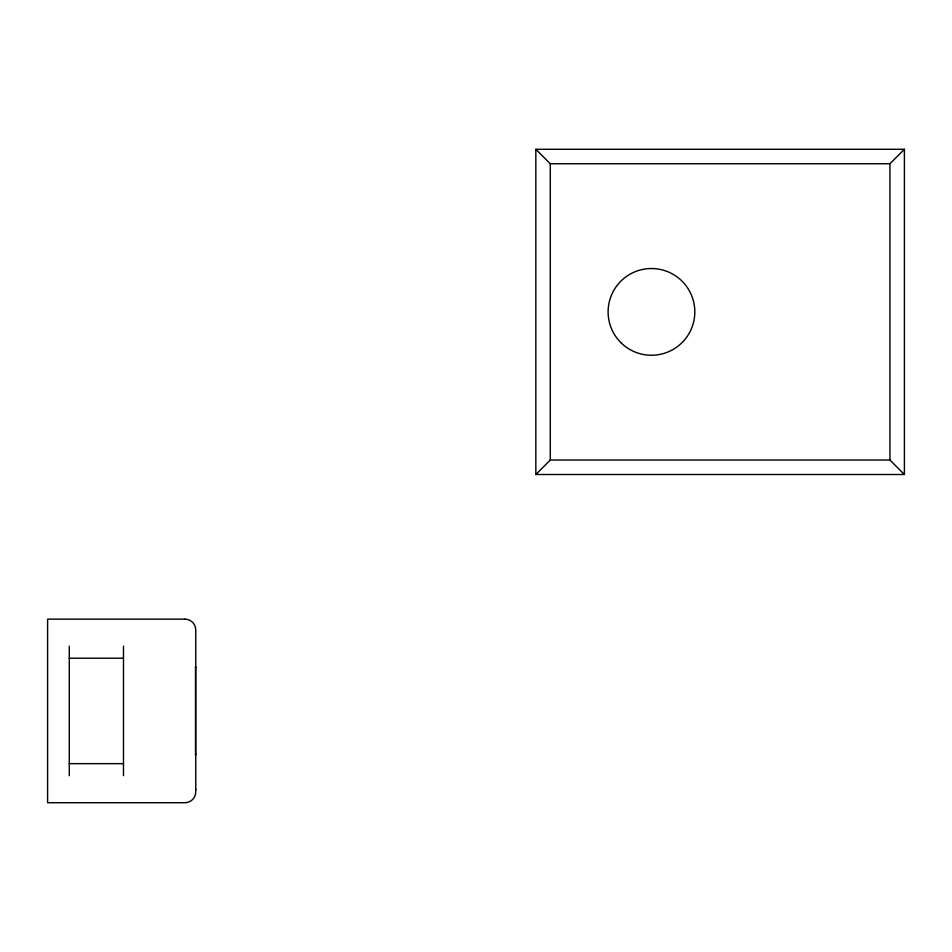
<?xml version="1.0" encoding="UTF-8"?>
<svg xmlns="http://www.w3.org/2000/svg" width="952" height="952" viewBox="0 0 952 952"><rect width="100%" height="100%" fill="white"/><g stroke="black" fill="none" stroke-linecap="round" stroke-linejoin="round"><path stroke-width="1.43" d="M195.755 789.077L195.755 789.839M195.755 754.365L195.529 755.186L195.505 666.662L195.755 667.495M535.833 474.501L550.28 460.042L889.942 460.042L904.4 474.501L904.4 149.285L535.833 149.285L535.833 474.501L904.4 474.501M535.833 149.285L550.28 163.744L889.942 163.744L904.4 149.285M69.282 658.213L123.486 658.213M69.282 763.647L123.486 763.647M889.942 163.744L889.942 460.042M550.28 163.744L550.28 460.042M123.486 646.182L123.486 775.678M69.282 646.182L69.282 775.678M184.914 619.145L47.6 619.145L47.6 802.714L184.914 802.714A10.841 10.841 0 0 0 195.755 791.874L195.755 629.986A10.841 10.841 0 0 0 184.914 619.145M621.382 343.125A43.364 43.364 0 0 0 693.544 322.323A43.364 43.364 0 0 0 639.447 270.225A43.364 43.364 0 0 0 621.382 343.125"/></g></svg>
